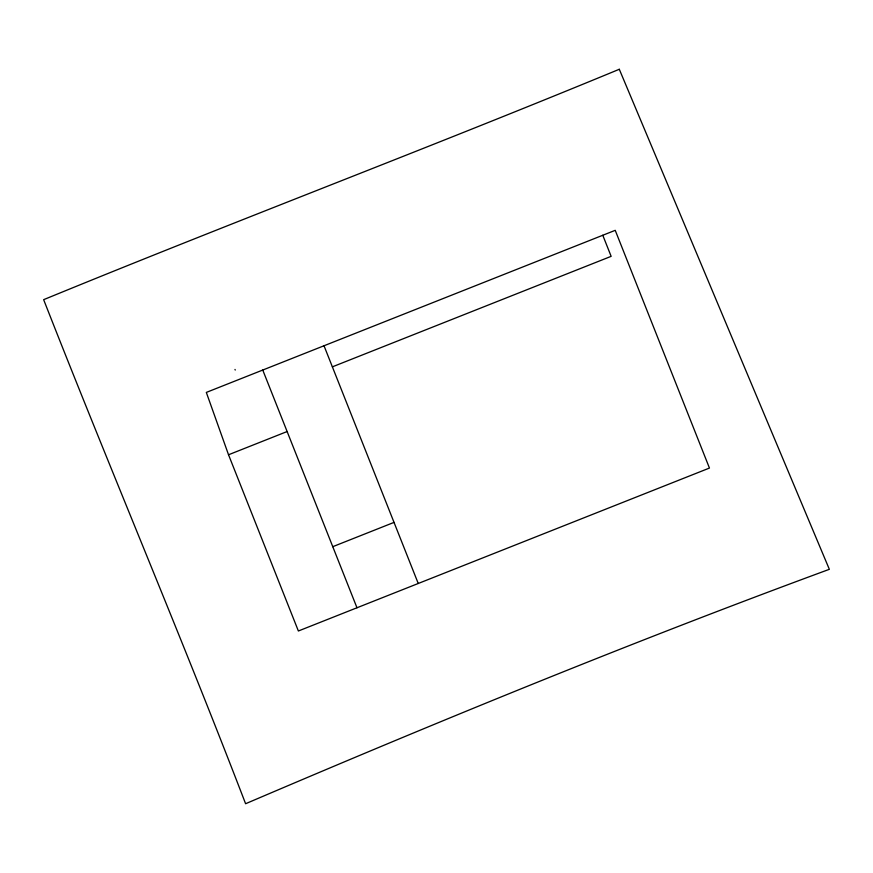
<?xml version="1.0" encoding="UTF-8"?>
<svg xmlns="http://www.w3.org/2000/svg" width="873" height="873" viewBox="0 0 873 873"><rect width="100%" height="100%" fill="white"/><g stroke="black" fill="none" stroke-linecap="round" stroke-linejoin="round"><path stroke-width="1.31" d="M332.373 366.846L611.144 256.346L602.785 235.263M228.53 454.768L206.323 392.414L615.225 230.33L709.454 468.059L298.38 630.993L228.53 454.768L287.13 431.535M332.766 546.684L394.029 522.392M324.014 345.763L418.243 583.48M262.751 370.043L356.981 607.772M234.99 369.432L235.23 370.043M619.295 69.273C428.305 148.224 234.848 221.164 43.65 299.668C109.671 468.212 180.689 634.736 245.597 803.727C438.453 721.36 632.521 641.753 829.35 569.316L619.295 69.273"/></g></svg>
